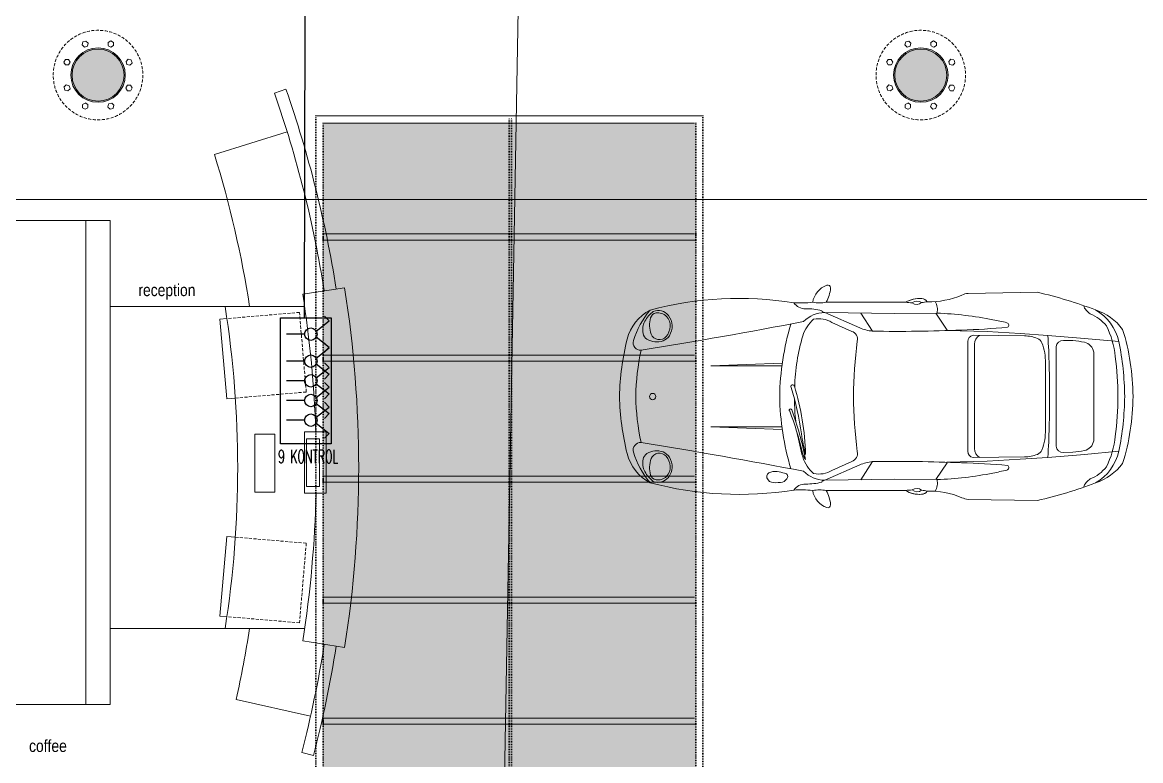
# Model space of a CAD drawing. Extents: x -9058 to 11890, y 0 to 7444.
# Drawn here: x 2443 to 3367, y 1580 to 2189 of the extents above; entities that cross this region are included whole.
import ezdxf
from ezdxf.enums import TextEntityAlignment as Align

# ---------------------------------------------------------------- set-up
doc = ezdxf.new("R2010")
doc.units = 0
doc.header["$LTSCALE"] = 10
doc.header["$MEASUREMENT"] = 0
doc.header["$PDMODE"] = 1
doc.linetypes.add('DOT2', pattern=[0.125, 0, -0.125])
doc.linetypes.add('HIDDEN', pattern=[0.375, 0.25, -0.125])
doc.layers.get('0').update_dxf_attribs({"color": 9, "lineweight": 9})
for name, color, linetype, lineweight in [('01', 9, 'Continuous', 9), ('04', 9, 'Continuous', 9), ('05', 9, 'Continuous', 9), ('05V', 9, 'Continuous', 9), ('09', 9, 'Continuous', 9), ('20', 9, 'DOT2', 9), ('21', 9, 'Continuous', 9), ('E-KABLO', 7, 'Continuous', 30), ('E-KOMÜTATÖR ANAHTAR', 7, 'Continuous', 30), ('E-YAZI', 7, 'Continuous', 30)]:
    doc.layers.add(name, color=color, linetype=linetype, lineweight=lineweight)
doc.styles.add('E-YAZI', font='txttw.shx')
doc.styles.add('MuuM_TEXT-STANDART', font='ARIALN.TTF')

# ---------------------------------------------------------------- blocks, each defined once
blk = doc.blocks.new('p-prs-kolon-02')
h = blk.add_hatch(color=255)
h.dxf.hatch_style = 1
edge = h.paths.add_edge_path()
edge.add_arc((0, 0), 22.5, 0, 360)
for radius in [22.5, 21.5]:
    blk.add_circle((0, 0), radius)
at = {"layer": '20', "linetype": 'HIDDEN'}
for points in [[(-12.46, 27.47), (-9.95, 28.15), (-8.11, 26.31), (-8.78, 23.8), (-11.29, 23.13), (-13.13, 24.97), (-12.46, 27.47)], [(10.62, 28.24), (12.87, 26.94), (12.87, 24.34), (10.62, 23.04), (8.37, 24.34), (8.37, 26.94), (10.62, 28.24)], [(-28.24, 10.62), (-26.94, 12.87), (-24.34, 12.87), (-23.04, 10.62), (-24.34, 8.37), (-26.94, 8.37), (-28.24, 10.62)], [(27.47, 12.46), (28.15, 9.95), (26.31, 8.11), (23.8, 8.78), (23.13, 11.29), (24.97, 13.13), (27.47, 12.46)], [(-27.47, -12.46), (-28.15, -9.95), (-26.31, -8.11), (-23.8, -8.78), (-23.13, -11.29), (-24.97, -13.13), (-27.47, -12.46)], [(28.24, -10.62), (26.94, -12.87), (24.34, -12.87), (23.04, -10.62), (24.34, -8.37), (26.94, -8.37), (28.24, -10.62)], [(-10.62, -28.24), (-12.87, -26.94), (-12.87, -24.34), (-10.62, -23.04), (-8.37, -24.34), (-8.37, -26.94), (-10.62, -28.24)], [(12.46, -27.47), (9.95, -28.15), (8.11, -26.31), (8.78, -23.8), (11.29, -23.13), (13.13, -24.97), (12.46, -27.47)]]:
    blk.add_lwpolyline(points, dxfattribs=at)
blk.add_circle((0, 0), 37, dxfattribs=at)
blk = doc.blocks.new('prs-plan')
for points in [[(325.1, 0, 0.073985), (239.3, 553.8, 0.153936), (16.3, 713.9, 0.035069), (-465.7, 860), (-1037.3, 850.4, 0.080758), (-1089.2, 837.1, -0.111291), (-1375, 782.2, 0.222022), (-1420.4, 808.8, 0.155977), (-1555, 777.4), (-2211.2, 777.4, 0.115278), (-2175, 895.7, 0.541385), (-2205.8, 918.9, 0.273922), (-2322.5, 777.4, -0.044974), (-2479.4, 773.5, 0.105774), (-3666.8, 712.8, 0.212201), (-3855.6, 472.1, 0.055723), (-3919.9, 0, 0.055723), (-3855.6, -472.1, 0.212201), (-3666.8, -712.8, 0.105774), (-2479.4, -773.5, -0.044974), (-2322.5, -777.4, 0.273922), (-2205.8, -918.9, 0.541385), (-2175, -895.7, 0.115278), (-2211.2, -777.4), (-1555, -777.4, 0.155977), (-1420.4, -808.8, 0.222022), (-1375, -782.2, -0.111291), (-1089.2, -837.1, 0.080758), (-1037.3, -850.4), (-465.7, -860, 0.035069), (16.3, -713.9, 0.153936), (239.3, -553.8, 0.073985)], [(16.3, -713.9, -0.035069), (-465.7, -860), (-1037.3, -850.4, -0.080758), (-1089.2, -837.1, 0.111291), (-1375, -782.2, -0.231444), (-1422.6, -808.9, -0.153464), (-1555, -777.4), (-2211.2, -777.4, -0.115278), (-2175, -895.7, -0.541385), (-2205.8, -918.9, -0.273922), (-2322.5, -777.4, 0.044974), (-2479.4, -773.5, -0.105774), (-3666.8, -712.8, -0.212201), (-3855.6, -472.1, -0.055723), (-3919.9, 0, -0.055723), (-3855.6, 472.1, -0.212201), (-3666.8, 712.8, -0.105774), (-2479.4, 773.5, 0.044974), (-2322.5, 777.4, -0.273922), (-2205.8, 918.9, -0.541385), (-2175, 895.7, -0.115278), (-2211.2, 777.4), (-1555, 777.4, -0.153464), (-1422.6, 808.9, -0.231444), (-1375, 782.2, 0.111291), (-1089.2, 837.1, -0.080758), (-1037.3, 850.4), (-465.7, 860, -0.035069), (16.3, 713.9, -0.153936), (239.3, 553.8, -0.073985), (325.1, 0, -0.073985), (239.3, -553.8, -0.153936)], [(-3507.2, 501.2, 0.318262), (-3515.1, 669.3, 0.336631), (-3639.6, 702.2, 0.107863), (-3709, 621.4, 0.176217), (-3724, 519.1, 0.204198), (-3691.8, 472.6, 0.234058), (-3559.4, 459, 0.162353)], [(-3534.4, 494.1, 0.163341), (-3500, 577, 0.213722), (-3530.8, 660.7, 0.243766), (-3617.4, 689.3, 0.291481), (-3662.5, 649.3, 0.158425), (-3657.5, 514.1, 0.556548)], [(-1039.1, 0), (-1039.1, -452.2, 0.388823), (-996.4, -504.6), (-570.6, -500.5, 0.078172), (-465.5, -478.7, 0.196108), (-427.3, -443.2, 0.096829), (-398.6, -274.1), (-398.6, 0), (-398.6, 274.1, 0.096829), (-427.3, 443.2, 0.196108), (-465.5, 478.7, 0.078172), (-570.6, 500.5), (-996.4, 504.6, 0.388823), (-1039.1, 452.2)], [(-309.7, 0), (-309.7, -410.9, 0.407574), (-250.3, -462.8), (-171.2, -461.4, 0.03281), (-75.8, -447.1, 0.311096), (0, -366.2), (0, 0), (0, 366.2, 0.311096), (-75.8, 447.1, 0.03281), (-171.2, 461.4), (-250.3, 462.8, 0.407574), (-309.7, 410.9)], [(-2381.3, -480.8, 0.066931), (-2473.6, 85.3, 1.115799), (-2499.8, 74, -0.036962), (-2415, -308.7, 0.02456)], [(-2496, -110.5, -0.043566), (-2382.5, -520.7, -0.084927), (-2410, -454.6, 0.037508), (-2512.3, -122.9, -1.353737)], [(-3507.2, -501.2, -0.318262), (-3515.1, -669.3, -0.336631), (-3639.6, -702.2, -0.107863), (-3709, -621.4, -0.176217), (-3724, -519.1, -0.204198), (-3691.8, -472.6, -0.234058), (-3559.4, -459, -0.162353)], [(-3534.4, -494.1, -0.163341), (-3500, -577, -0.213722), (-3530.8, -660.7, -0.243766), (-3617.4, -689.3, -0.291481), (-3662.5, -649.3, -0.158425), (-3657.5, -514.1, -0.556548)], [(-2529.8, -669.1, 0.383263), (-2539.5, -640.8, 0.054412), (-2600, -623.3, 0.109062), (-2669.2, -624.7, 0.400423), (-2700.6, -673.6, 0.320332), (-2644.3, -712.3, 0.05979), (-2570.9, -708.3, 0.197788)]]:
    blk.add_lwpolyline(points, format="xyb", close=True)
for points in [[(-2479.4, 773.5, 0.242846), (-2379.8, 724, -0.066443), (-2247.2, 708.1, 0.284222), (-2221.7, 691.9, 0.284222)], [(-1294.7, 687.7, 0.192613), (-1310.8, 783.2, 0.192613)], [(-84.1, -750.5, -0.178742), (-28.1, -681.8, 0.128631), (105.3, -582, 0.089194), (178.3, -330, 0.036776), (199.5, 0, 0.036776), (178.3, 330, 0.089194), (105.3, 582, 0.128631), (-28.1, 681.8, -0.178742), (-84.1, 750.5)], [(-3666.8, 712.8, 0.101535), (-3803.8, 461.2, 0.52292), (-3740.6, 381, 0.007101), (-2397.4, 617.9, -0.204495), (-2221.7, 691.9), (-1644.4, 685), (-1294.7, 687.7, -0.038718), (-832.6, 633.5, -0.010841), (-718.2, 608.4, -0.648), (-711.3, 570.7, -0.015753), (-1092.1, 548.4, -0.014486), (-1828.8, 538.6, -0.071916), (-1933.3, 566.2), (-2221.7, 691.9)], [(16.3, 713.9, -0.211518), (207.8, 453.3, -0.047818), (256.3, 0, -0.047818), (207.8, -453.3, -0.211518), (16.3, -713.9, -0.211518)], [(-2502.1, -598, -0.070312), (-2595.3, 0, -0.070312), (-2502.1, 598)], [(-2449.3, -305.3, 0.031083), (-2403.8, -500.3, 0.14503), (-2314.3, -637.1, 0.190771), (-2162.9, -610.8), (-1999.6, -537.1, 0.400838), (-1953.5, -455.5, -0.031829), (-1985.5, 0, -0.031829), (-1953.5, 455.5, 0.400838), (-1999.6, 537.1), (-2162.9, 610.8, 0.190771), (-2314.3, 637.1, 0.14503), (-2403.8, 500.3, 0.06672), (-2471.2, 77.4)], [(-1213.9, -544.2), (-880.1, -536.2), (-607.1, -518.5), (-378.4, -503.6, 0.016855), (-365, 0, 0.016855), (-378.4, 503.6), (-607.1, 518.5), (-880.1, 536.2), (-1213.9, 544.2)], [(-943.1, -504.1, -0.278411), (-984.1, -431.5), (-984.1, 0), (-984.1, 431.5, -0.278411), (-943.1, 504.1)], [(-3740.6, -381, -0.051873), (-3783.8, 0, -0.051873), (-3740.6, 381)], [(-2471.7, -26.7, 0.027717), (-2463, -205, 0.14503)], [(-3666.8, -712.8, -0.101535), (-3803.8, -461.2, -0.52292), (-3740.6, -381, -0.007101), (-2397.4, -617.9, 0.204495), (-2221.7, -691.9), (-1644.4, -685), (-1294.7, -687.7, 0.038718), (-832.6, -633.5, 0.010841), (-718.2, -608.4, 0.648), (-711.3, -570.7, 0.015753), (-1092.1, -548.4, 0.014486), (-1828.8, -538.6, 0.071916), (-1933.3, -566.2), (-2221.7, -691.9)], [(-2479.4, -773.5, -0.242846), (-2379.8, -724, 0.066443), (-2247.2, -708.1, -0.284222), (-2221.7, -691.9, -0.284222)], [(-1294.7, -687.7, -0.192613), (-1310.8, -783.2, -0.192613)]]:
    blk.add_lwpolyline(points, format="xyb")
for points in [[(-1828.8, 538.6), (-1925.5, 688.4)], [(-1210.5, 548), (-1304.6, 687.6)], [(207.8, 453.3), (-76.7, 479), (-378.4, 503.6)], [(-2576.9, 252.6), (-3163.2, 252.6), (-2574, 273.4)], [(-2576.9, -252.6), (-3163.2, -252.6), (-2574, -273.4)], [(207.8, -453.3), (-76.7, -479), (-378.4, -503.6)], [(-1828.8, -538.6), (-1925.5, -688.4)], [(-1210.5, -548), (-1304.6, -687.6)]]:
    blk.add_lwpolyline(points)
blk.add_circle((-3644.9, -1.7), 26.6)
for centre, radius, start, end in [((-2266.9, 1071.9), 299.7, 259.29804, 280.70196), ((-1479.8, 1336.7), 564.3, 262.33426, 268.06139), ((-1458.7, 725.7), 61.9, 53.33997, 130.5245), ((-1461.9, 820), 60, 231.90676, 311.95772), ((-1479.8, 1336.7), 564.3, 275.8996, 280.69871), ((-2266.9, -1071.9), 299.7, 79.29804, 100.70196), ((-1479.8, -1336.7), 564.3, 91.93861, 97.66574), ((-1461.9, -820), 60, 48.04228, 128.09324), ((-1458.7, -725.7), 61.9, 229.4755, 306.66003), ((-1479.8, -1336.7), 564.3, 79.30129, 84.1004)]:
    blk.add_arc(centre, radius, start, end)
blk = doc.blocks.new('m-prs-danışma dolabıy')
blk.add_lwpolyline([(20, 200), (0, 200), (0, -200), (20, -200), (20, 200)])
blk = doc.blocks.new('p-prs-danışma')
blk.add_line((-237.8, -320.55), (-235.29, -310.87))
for points in [[(-133, -152.5), (-133, -247.5)], [(133, -152.5), (-133, -152.5)], [(133, -152.5), (133, -247.5)], [(-133, -247.5), (-133, -313.25)], [(-123.08, -249.01), (-122.59, -243.21), (-56.83, -248.85), (-57.44, -256)], [(123.08, -249.01), (122.59, -243.21), (56.83, -248.85), (57.44, -256)], [(133, -247.5), (133, -313.25)], [(-143.14, -311.7), (-148.6, -346.28)], [(143.14, -311.7), (148.6, -346.28)]]:
    blk.add_lwpolyline(points)
for points in [[(277.24, -298.91), (277.24, -298.91), (258.57, -238.74, -0.036977), (133, -267.74)], [(-205.27, -318.14), (-191.45, -256.67, 0.017051), (-133, -267.74)], [(147.51, -339.36, 0.045105), (312.59, -297.77), (312.59, -297.77), (309.29, -288.33, -0.045105), (145.95, -329.48, -0.045105)]]:
    blk.add_lwpolyline(points, format="xyb")
at = {"linetype": 'HIDDEN'}
for points in [[(-57.44, -256), (-62.46, -314.61), (-128.22, -308.97), (-123.08, -249.01)], [(57.44, -256), (62.46, -314.61), (128.22, -308.97), (123.08, -249.01)]]:
    blk.add_lwpolyline(points, dxfattribs=at)
for points in [[(-20.34, -272.05), (27.71, -272.05), (27.71, -288.52), (-20.34, -288.52)], [(-21.17, -313.11), (29.65, -313.11), (29.65, -331.07), (-21.17, -331.07)], [(-15.53, -314.91), (23.64, -314.91), (23.64, -325.68), (-15.53, -325.68)]]:
    blk.add_lwpolyline(points, close=True)
for radius, start, end in [(852.51, 261.0246, 278.9754), (935.51, 255.43332, 261.0246), (917.51, 261.0246, 268.67802), (917.51, 271.85209, 278.9754), (945.51, 255.43332, 261.0246), (952.51, 261.0246, 278.9754)]:
    blk.add_arc((0, 594.57), radius, start, end)
blk = doc.blocks.new('p-cam ısıklık')
at = {"layer": '09'}
h = blk.add_hatch(dxfattribs=at)
h.set_pattern_fill('DOTS', color=256, scale=5)
h.set_pattern_definition([(0, (-3005.0576, -612.123), (3.96875, 7.9375), [0, -7.9375])])
h.paths.add_polyline_path([(-6, 6), (-6, 1494), (-314, 1494), (-314, 6)])
for points in [[(-320, 0), (-320, 1500), (0, 1500), (0, 0)], [(-314, 6), (-314, 1494), (-6, 1494), (-6, 6)], [(-6, 1397.5), (-314, 1397.5), (-314, 1402.5), (-6, 1402.5)], [(-6, 1297.5), (-314, 1297.5), (-314, 1302.5), (-6, 1302.5)], [(-6, 1197.5), (-314, 1197.5), (-314, 1202.5), (-6, 1202.5)], [(-6, 1097.5), (-314, 1097.5), (-314, 1102.5), (-6, 1102.5)], [(-6, 997.5), (-314, 997.5), (-314, 1002.5), (-6, 1002.5)]]:
    blk.add_lwpolyline(points, close=True)
for points in [[(-160.1, 6), (-160.28, 1498.5)], [(-158.1, 6), (-158.28, 1498.5)]]:
    blk.add_lwpolyline(points)
blk = doc.blocks.new('*U339')
blk.add_lwpolyline([(35, 30), (-365, 30), (-365, -30), (35, -30), (35, 30)])
blk = doc.blocks.new('p-sandalye-01')
blk.add_lwpolyline([(-5, -25), (-5, -25), (-25, -25, -1), (-25, 25), (-5, 25), (-5, 25)], format="xyb", close=True)
blk.add_point((0, 0.11))
blk = doc.blocks.new('p-bar_porsche')
at = {"layer": '05', "ltscale": 0.5}
for points in [[(0, 80), (50, 80), (50, 190), (350, 190), (350, 130), (400, 130), (400, 240), (0, 240), (0, 80)], [(50, 80), (115, 80), (115, 130), (400, 130), (400, 190)]]:
    blk.add_lwpolyline(points, dxfattribs=at)
at = {"layer": '05V', "ltscale": 0.5}
for points in [[(50, 190), (0, 240)], [(350, 190), (400, 240)]]:
    blk.add_lwpolyline(points, dxfattribs=at)
at = {"layer": '05', "extrusion": (0, 0, -1), "zscale": -1, "rotation": 270}
for p in [(-40, 240), (-120, 240), (-200, 240), (-280, 240), (-360, 240)]:
    blk.add_blockref('p-sandalye-01', p, dxfattribs=at)
at = {"layer": '05', "rotation": 180}
blk.add_blockref('*U339', (35, -30), dxfattribs=at)
blk = doc.blocks.new('100_KOMÜTATÖR ANAHTAR')
at = {"layer": 'E-KOMÜTATÖR ANAHTAR', "color": 4}
for p, q in [((-1.7, 5.52), (-2.33, 4.92)), ((-0.37, 3.86), (-1.7, 5.52)), ((0.37, 3.86), (1.7, 5.52)), ((1.7, 5.52), (2.33, 4.92)), ((0, 2.35), (0, 0))]:
    blk.add_line(p, q, dxfattribs=at)
blk.add_circle((0, 3.16), 0.81, dxfattribs=at)

msp = doc.modelspace()

# ---------------------------------------------------------------- linework, layer by layer
at = {"layer": '21'}
for points in [[(2816.67, 202.13), (2856.61, 2447.69), (2711.28, 2447.69), (2711.28, 4020.46)], [(1334.7, 2043.03), (4353.45, 2043.03)]]:
    msp.add_lwpolyline(points, dxfattribs=at)
at = {"layer": 'E-KABLO', "color": 6}
msp.add_line((2675.87, 2195.95), (2675.3, 1945.43), dxfattribs=at)
at = {"layer": 'E-KABLO'}
msp.add_lwpolyline([(2655.83, 1841.22), (2655.83, 1945.43), (2697.86, 1945.43), (2697.86, 1841.22)], close=True, dxfattribs=at)

# ---------------------------------------------------------------- block references
at = {"layer": '01'}
for p in [(2505.06, 2145.87), (3185.06, 2145.87)]:
    msp.add_blockref('p-prs-kolon-02', p, dxfattribs=at)
at = {"layer": '04', "xscale": 0.1, "yscale": 0.1, "zscale": 0.1}
msp.add_blockref('prs-plan', (3327.96, 1880.46), dxfattribs=at)
at = {"layer": '05', "color": 1, "rotation": 90}
msp.add_blockref('p-prs-danışma', (2362.56, 1821.63), dxfattribs=at)
at = {"layer": '05', "rotation": 90}
msp.add_blockref('p-bar_porsche', (2435.06, 1625.87), dxfattribs=at)
at = {"layer": '05'}
msp.add_blockref('m-prs-danışma dolabıy', (2495.06, 1825.87), dxfattribs=at)
at = {"layer": '20'}
msp.add_blockref('p-cam ısıklık', (3005.06, 612.12), dxfattribs=at)
at = {"layer": 'E-KOMÜTATÖR ANAHTAR', "xscale": 6.4, "yscale": 6.4, "zscale": 6.4, "rotation": 269.9999999840471}
for p in [(2660.71, 1931.9), (2660.71, 1909.6), (2660.71, 1893.34), (2660.71, 1877.08), (2660.71, 1860.82)]:
    msp.add_blockref('100_KOMÜTATÖR ANAHTAR', p, dxfattribs=at)

# ---------------------------------------------------------------- texts
at = {"layer": '21', "char_height": 10, "width": 202.1826, "attachment_point": 1, "style": 'MuuM_TEXT-STANDART'}
for s, insert in [('\\pt13.333;reception', (2538.43, 1973.28)), ('\\pt13.333;coffee', (2448.06, 1596.77))]:
    msp.add_mtext(s, dxfattribs=dict(at, insert=insert))
at = {"layer": 'E-YAZI', "color": 3, "linetype": 'Continuous', "style": 'E-YAZI', "width": 0.6}
msp.add_text('9 KONTROL', height=10.938, dxfattribs=at).set_placement((2678.73, 1830.78), align=Align.MIDDLE_CENTER)

doc.saveas('drawing.dxf')
